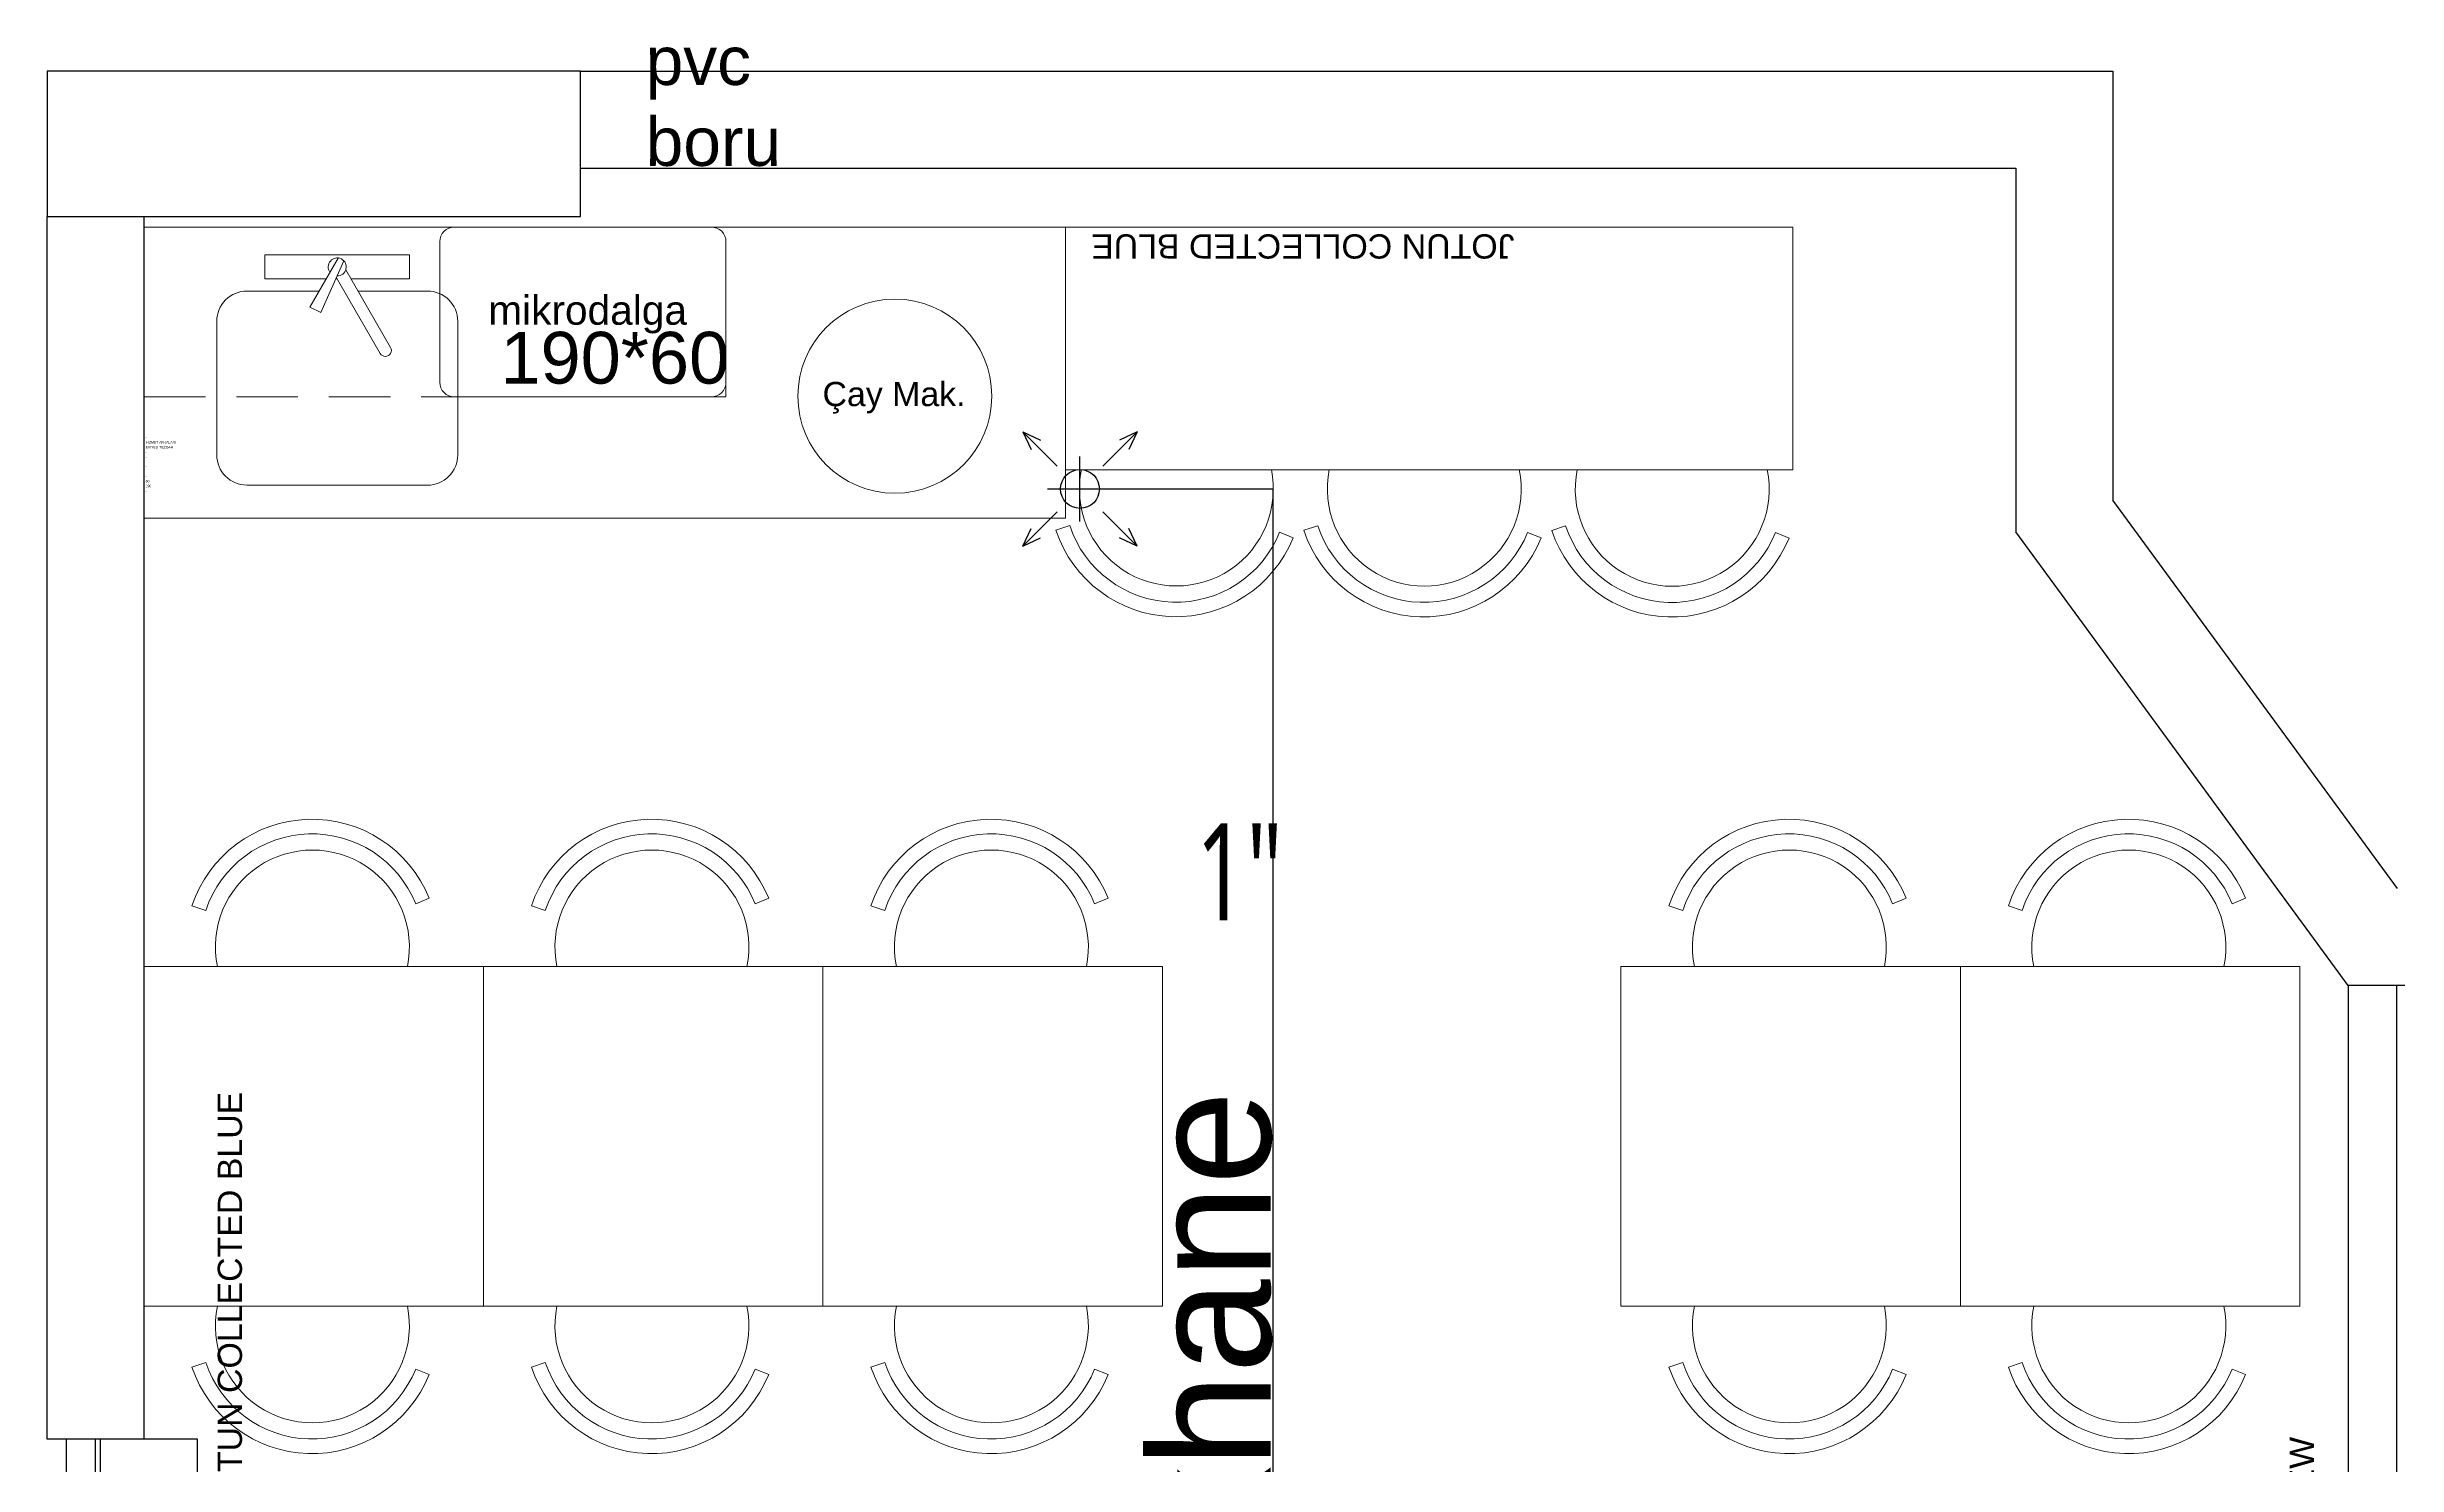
# Model space of a CAD drawing. Extents: x 2698 to 184165, y 3805 to 33846.
# Drawn here: x 161097.8 to 161582.4, y 30361.7 to 30654 of the extents above; entities that cross this region are included whole.
import ezdxf
from ezdxf.enums import TextEntityAlignment as Align
from ezdxf.lldxf.tags import DXFTag

# ---------------------------------------------------------------- set-up
doc = ezdxf.new("R2010")
doc.units = 0
doc.header["$LTSCALE"] = 2
doc.linetypes.add('HIDDEN', pattern=[9.525, 6.35, -3.175])
doc.layers.get('0').update_dxf_attribs({"color": 252, "linetype": 'CONTINUOUS'})
for name, color, linetype, lineweight in [('_Cizim', 252, 'CONTINUOUS', 18), ('_MCA-0-MIM', 252, 'CONTINUOUS', 18), ('text', 252, 'CONTINUOUS', 13)]:
    doc.layers.add(name, color=color, linetype=linetype, lineweight=lineweight)
for name, color, linetype in [('_MCA-Y-SPRINKLER HATTI', 20, 'SPRINKLER_HATTI'), ('_MCA-Y-SPRINKLER-PENDENT', 4, 'CONTINUOUS'), ('_MCA-Y-YAZI-ÇAP', 7, 'CONTINUOUS'), ('Alçıpan', 252, 'CONTINUOUS'), ('Dograma', 252, 'CONTINUOUS'), ('Duvar', 25, 'CONTINUOUS'), ('Kolon', 52, 'CONTINUOUS'), ('mekanyazı', 252, 'CONTINUOUS'), ('Planogram', 252, 'CONTINUOUS')]:
    doc.layers.add(name, color=color, linetype=linetype)
doc.styles.add('_MCA-CAP', font='segoeuil.ttf', dxfattribs={"width": 0.7})
doc.styles.add('_MCA-LT', font='txt.shx')
doc.styles.add('antet 2', font='arial.ttf')
doc.styles.get("Standard").update_dxf_attribs({"font": 'arial.ttf'})
doc.styles.add('Text Of Place', font='swissl.ttf', dxfattribs={"height": 50})
doc.styles.add('TÜRKER', font='arial.ttf', dxfattribs={"height": 60})
tags = doc.linetypes.add('SPRINKLER_HATTI', pattern='A,40,-4,["SPR",_MCA-LT,S=8,R=0,X=0,Y=-4],-25.5', length=69.5).pattern_tags.tags
tags[6] = DXFTag(74, 10)

# ---------------------------------------------------------------- blocks, each defined once
blk = doc.blocks.new('mikrodalga fırın')
blk.add_lwpolyline([(-3, 3), (-3, 32, -0.414214), (0, 35), (53, 35, -0.414214), (56, 32), (56, 3, -0.414214), (53, 0), (0, 0, -0.414214)], format="xyb", close=True)
at = {"style": 'TÜRKER'}
blk.add_text('mikrodalga', height=6, dxfattribs=at).set_placement((6.98, 14.87))
at = {"layer": 'Planogram'}
for tag, p, height in [('ALAN', (-1.78, 17.27), 0.5), ('ALT_TIP', (-1.78, 15.27), 0.5), ('KILITLI', (-1.78, 18.27), 0.1), ('TIP', (-1.78, 16.27), 0.5), ('TANIM', (-1.78, 14.27), 0.5), ('ALT_TANIM', (-1.78, 13.27), 0.5), ('YAPI', (-1.78, 11.27), 0.5), ('KAPAK', (-1.78, 12.27), 0.5), ('KULLANIM_SEKLI', (-1.78, 10.27), 0.5), ('KULLANIM', (-1.78, 9.27), 0.5), ('YUKSEKLIK', (-1.78, 6.27), 0.5), ('DERINLIK', (-1.78, 8.27), 0.5), ('UZUNLUK', (-1.78, 7.27), 0.5)]:
    blk.add_attdef(tag, p, '', height=height, dxfattribs=at)
blk = doc.blocks.new('Group-21')
for p, q in [((2, -6.5), (-56.2, -107.7)), ((-34, -119), (13.7, -12.5)), ((-1.5, -47.1), (88.6, -203.2)), ((110.1, -190.7), (17.8, -30.9)), ((-0.2, -49.7), (-2.9, -49.7)), ((-56.2, -107.7), (-34, -119))]:
    blk.add_line(p, q)
blk.add_lwpolyline([(-22.8, -49.7), (-149.1, -49.7), (-149.1, 0), (149.1, 0), (149.1, -49.7), (28.7, -49.7)])
for centre, radius, start, end in [((0, -24.8), 18.6, 269.2246, 216.2304), ((99.4, -197), 12.4, 210, 30)]:
    blk.add_arc(centre, radius, start, end)
blk = doc.blocks.new('Faucet - single handle top_Sc2')
at = {"color": 7}
blk.add_blockref('Group-21', (0, 0), dxfattribs=at)
blk = doc.blocks.new('G$CA1C5F3B9')
at = {"layer": '_Cizim'}
blk.add_lwpolyline([(0, 0), (60, 0), (60, 190), (0, 190)], close=True, dxfattribs=at)
at = {"layer": '_Cizim', "insert": (21.6, 73.48), "char_height": 10.657, "width": 329.4936, "attachment_point": 1, "rotation": 90}
blk.add_mtext('190*60', dxfattribs=at)
blk = doc.blocks.new('sol evye paslanmaz')
at = {"lineweight": 18}
blk.add_lwpolyline([(44.15, 46.81), (58.47, 46.81, -0.414214), (64.69, 40.6), (64.69, 13.02, -0.414214), (58.47, 6.81), (21.21, 6.81, -0.414214), (15, 13.02), (15, 40.6, -0.414214), (21.21, 46.81), (36.13, 46.81)], format="xyb", dxfattribs=at)
at = {"xscale": 0.1, "yscale": 0.1, "zscale": 0.1}
blk.add_blockref('Faucet - single handle top_Sc2', (39.84, 54.27), dxfattribs=at)
at = {"layer": '_Cizim', "rotation": 269.9999999999999}
blk.add_blockref('G$CA1C5F3B9', (0, 60), dxfattribs=at)
at = {"layer": 'Planogram'}
for tag, p, height in [('ALAN', (0.34, 16.39), 0.5), ('ALT_TIP', (0.34, 14.39), 0.5), ('KILITLI', (0.34, 17.39), 0.1), ('TIP', (0.34, 15.39), 0.5), ('ALT_TANIM', (0.34, 12.39), 0.5), ('TANIM', (0.34, 13.39), 0.5), ('YAPI', (0.34, 10.39), 0.5), ('KAPAK', (0.34, 11.39), 0.5), ('KULLANIM_SEKLI', (0.34, 9.39), 0.5), ('YUKSEKLIK', (0.34, 5.39), 0.5), ('KULLANIM', (0.34, 8.39), 0.5), ('DERINLIK', (0.34, 7.39), 0.5), ('UZUNLUK', (0.34, 6.39), 0.5)]:
    blk.add_attdef(tag, p, '', height=height, dxfattribs=at)
blk = doc.blocks.new('yemekhane çay mak.')
blk.add_circle((8827.36, 1507.37), 20)
at = {"style": 'TÜRKER'}
blk.add_text('Çay Mak.', height=5, rotation=270, dxfattribs=at).set_placement((8825.3, 1522.28))
at = {"layer": 'Planogram'}
for tag, p, height in [('YUKSEKLIK', (8808.62, 1508.41), 0.5), ('UZUNLUK', (8809.62, 1508.41), 0.5), ('DERINLIK', (8810.62, 1508.41), 0.5), ('KULLANIM', (8811.62, 1508.41), 0.5), ('KULLANIM_SEKLI', (8812.62, 1508.41), 0.5), ('YAPI', (8813.62, 1508.41), 0.5), ('KAPAK', (8814.62, 1508.41), 0.5), ('ALT_TANIM', (8815.62, 1508.41), 0.5), ('TANIM', (8816.62, 1508.41), 0.5), ('ALT_TIP', (8817.62, 1508.41), 0.5), ('TIP', (8818.62, 1508.41), 0.5), ('ALAN', (8819.62, 1508.41), 0.5), ('KILITLI', (8820.62, 1508.41), 0.1)]:
    blk.add_attdef(tag, p, '', height=height, rotation=270, dxfattribs=at)
blk = doc.blocks.new('yemekhane desk')
for points in [[(8249.58, 2143.46), (8252.36, 2142.33, -0.697294), (8295.64, 2140.96), (8298.49, 2141.9, 0.697294)], [(8300.7, 2143.42), (8303.48, 2142.3, -0.697294), (8346.77, 2140.92), (8349.62, 2141.87, 0.697294)], [(8351.83, 2143.39), (8354.61, 2142.27, -0.697294), (8397.9, 2140.89), (8400.74, 2141.84, 0.697294)]]:
    blk.add_lwpolyline(points, format="xyb", close=True)
blk.add_lwpolyline([(8398.78, 2079.38), (8248.78, 2079.38), (8248.78, 2129.38), (8398.78, 2129.38), (8398.78, 2079.38)])
for centre in [(8273.66, 2133.4), (8324.78, 2133.37), (8375.91, 2133.34)]:
    blk.add_arc(centre, 20, 348.3806, 191.6194)
at = {"layer": 'Planogram'}
for tag, p, height in [('ALAN', (8249.75, 2092.04), 0.5), ('ALT_TIP', (8249.75, 2090.04), 0.5), ('ALT_TANIM', (8249.75, 2088.04), 0.5), ('KILITLI', (8249.75, 2093.04), 0.1), ('TIP', (8249.75, 2091.04), 0.5), ('TANIM', (8249.75, 2089.04), 0.5), ('YAPI', (8249.75, 2086.04), 0.5), ('KAPAK', (8249.75, 2087.04), 0.5), ('KULLANIM_SEKLI', (8249.75, 2085.04), 0.5), ('KULLANIM', (8249.75, 2084.04), 0.5), ('YUKSEKLIK', (8249.75, 2081.04), 0.5), ('DERINLIK', (8249.75, 2083.04), 0.5), ('UZUNLUK', (8249.75, 2082.04), 0.5)]:
    blk.add_attdef(tag, p, '', height=height, dxfattribs=at)
blk = doc.blocks.new('yemekhane masa 70x70')
blk.add_lwpolyline([(70, 70), (70, 0), (0, 0), (0, 70), (70, 70)])
for points in [[(-14.08, 58.81), (-12.95, 56.02, 0.697294), (-11.58, 12.74), (-12.53, 9.89, -0.697294)], [(84.08, 58.81), (82.95, 56.02, -0.697294), (81.58, 12.74), (82.53, 9.89, 0.697294)]]:
    blk.add_lwpolyline(points, format="xyb", close=True)
for centre, start, end in [((-4.03, 34.73), 78.3806, 281.6194), ((74.03, 34.73), 258.3806, 101.6194)]:
    blk.add_arc(centre, 20, start, end)
at = {"layer": 'Planogram'}
for tag, p, height in [('ALAN', (1.02, 12.6), 0.5), ('ALT_TIP', (1.02, 10.6), 0.5), ('KILITLI', (1.02, 13.6), 0.1), ('TIP', (1.02, 11.6), 0.5), ('TANIM', (1.02, 9.6), 0.5), ('ALT_TANIM', (1.02, 8.6), 0.5), ('YAPI', (1.02, 6.6), 0.5), ('KAPAK', (1.02, 7.6), 0.5), ('KULLANIM_SEKLI', (1.02, 5.6), 0.5), ('KULLANIM', (1.02, 4.6), 0.5), ('YUKSEKLIK', (1.02, 1.6), 0.5), ('UZUNLUK', (1.02, 2.6), 0.5), ('DERINLIK', (1.02, 3.6), 0.5)]:
    blk.add_attdef(tag, p, '', height=height, dxfattribs=at)
blk = doc.blocks.new('yemekhane')
at = {"layer": 'Planogram'}
for tag, p, height in [('ALAN', (13.9, 10.74), 0.5), ('KILITLI', (13.9, 11.74), 0.1), ('TIP', (13.9, 9.74), 0.5), ('ALT_TIP', (13.9, 8.74), 0.5), ('ALT_TANIM', (13.9, 6.74), 0.5), ('TANIM', (13.9, 7.74), 0.5), ('YAPI', (13.9, 4.74), 0.5), ('KAPAK', (13.9, 5.74), 0.5), ('YUKSEKLIK', (13.9, -0.26), 0.5), ('KULLANIM_SEKLI', (13.9, 3.74), 0.5), ('KULLANIM', (13.9, 2.74), 0.5), ('DERINLIK', (13.9, 1.74), 0.5), ('UZUNLUK', (13.9, 0.74), 0.5)]:
    blk.add_attdef(tag, p, '', height=height, dxfattribs=at)
at = {"layer": 'text', "transparency": 33554687, "style": 'Text Of Place'}
blk.add_text('yemekhane', height=25, dxfattribs=at).set_placement((86.71, 0), align=Align.CENTER)
blk = doc.blocks.new('ZEMİN KAT')
at = {"linetype": 'HIDDEN'}
blk.add_lwpolyline([(168544.38, 30616.87), (168544.38, 30581.87), (168664.38, 30581.87), (168664.38, 30616.87), (168544.38, 30616.87)], dxfattribs=at)
at = {"layer": 'Alçıpan'}
blk.add_lwpolyline([(168998.88, 30460.53), (168998.88, 30185.53), (169008.88, 30185.53), (169008.88, 30460.53), (168998.88, 30460.53)], dxfattribs=at)
at = {"layer": 'Dograma'}
for p, q in [((168528.38, 30066.03), (168528.38, 30367.03)), ((168534.38, 30066.03), (168534.38, 30367.03))]:
    blk.add_line(p, q, dxfattribs=at)
at = {"layer": 'Duvar'}
for p, q in [((168634.38, 30649.03), (168950.38, 30649.03)), ((168950.38, 30649.03), (168950.38, 30560.57)), ((168634.38, 30629.03), (168930.38, 30629.03)), ((168930.38, 30629.03), (168930.38, 30554.03)), ((168524.38, 30367.03), (168524.38, 30619.03)), ((168544.38, 30367.03), (168544.38, 30619.03)), ((169009.02, 30480.53), (168950.38, 30560.57)), ((168998.88, 30460.53), (168930.38, 30554.03)), ((169242.38, 30460.53), (168998.88, 30460.53)), ((168555.38, 30367.03), (168524.38, 30367.03)), ((168535.38, 30066.03), (168535.38, 30367.03)), ((168555.38, 30066.03), (168555.38, 30367.03))]:
    blk.add_line(p, q, dxfattribs=at)
at = {"layer": 'Kolon'}
blk.add_lwpolyline([(168524.38, 30619.03), (168634.38, 30619.03), (168634.38, 30649.03), (168524.38, 30649.03)], close=True, dxfattribs=at)
blk.add_blockref('sol evye paslanmaz', (168544.38, 30556.87)).add_auto_attribs({'ALAN': '-', 'KILITLI': 'H', 'YUKSEKLIK': '-', 'UZUNLUK': '190', 'DERINLIK': '60', 'KULLANIM': '-', 'KULLANIM_SEKLI': '-', 'YAPI': '-', 'KAPAK': '-', 'ALT_TANIM': '-', 'TANIM': '-', 'ALT_TIP': 'EVIYELI TEZGAH', 'TIP': 'HIZMET ARKALARI'})
blk.add_blockref('mikrodalga fırın', (168608.38, 30581.87))
for name, p, rotation in [('yemekhane desk', (177133.16, 32696.24), 180), ('yemekhane çay mak.', (170206.57, 21754.66), 89.99999999999999), ('yemekhane masa 70x70', (168544.38, 30464.45), 270), ('yemekhane masa 70x70', (168614.38, 30464.45), 270), ('yemekhane masa 70x70', (168684.38, 30464.45), 270), ('yemekhane masa 70x70', (168848.92, 30464.45), 270), ('yemekhane masa 70x70', (168918.92, 30464.45), 270)]:
    blk.add_blockref(name, p, dxfattribs=dict(rotation=rotation))
at = {"rotation": 90}
blk.add_blockref('yemekhane', (168776.68, 30261.89), dxfattribs=at).add_auto_attribs({'ALAN': '-', 'KILITLI': 'H', 'YUKSEKLIK': '-', 'UZUNLUK': '-', 'DERINLIK': '-', 'KULLANIM': 'YEMEKHANE', 'KULLANIM_SEKLI': '-', 'YAPI': '-', 'KAPAK': '-', 'ALT_TANIM': '-', 'TANIM': '-', 'ALT_TIP': 'ODA', 'TIP': 'DEPO ALANI'})
at = {"insert": (168647.81, 30656.15), "char_height": 10, "attachment_point": 1, "style": 'antet 2'}
blk.add_mtext_dynamic_manual_height_columns('pvc\\Pboru', width=72.9606, gutter_width=75, heights=[0], dxfattribs=at)
for tag, p in [('PLN_ID', (172923.07, 31560.21)), ('FORMAT', (174194.75, 31176.9)), ('UNITE_SAYISI', (174194.95, 31176.65)), ('PLANOGRAM_ADI', (174195.28, 31176.24)), ('GRUP', (174195.11, 31176.44)), ('PLN_ID', (173932.96, 31088.8)), ('FORMAT', (173764.03, 30846.27)), ('UNITE_SAYISI', (173764.22, 30846.03)), ('GRUP', (173764.39, 30845.81)), ('PLANOGRAM_ADI', (173764.55, 30845.61)), ('PLN_ID', (173765.43, 30824.23)), ('PLN_ID', (173999.9, 30002.66)), ('FORMAT', (170580.58, 29917.48)), ('UNITE_SAYISI', (170580.78, 29917.24)), ('GRUP', (170580.94, 29917.03)), ('PLANOGRAM_ADI', (170581.11, 29916.83)), ('PLN_ID', (170581.99, 29895.45)), ('FORMAT', (169488.77, 29510.59)), ('UNITE_SAYISI', (169488.97, 29510.35)), ('GRUP', (169489.13, 29510.13)), ('PLANOGRAM_ADI', (169489.3, 29509.94)), ('PLN_ID', (169490.17, 29488.55)), ('FORMAT', (173143.41, 29324.4)), ('UNITE_SAYISI', (173143.61, 29324.16)), ('GRUP', (173143.77, 29323.95)), ('PLANOGRAM_ADI', (173143.94, 29323.75)), ('PLN_ID', (173144.81, 29302.36))]:
    blk.add_attdef(tag, p, '', height=0.162, rotation=35.4182)
at = {"color": 252}
for tag, p in [('FORMAT', (173517.63, 30361.88)), ('UNITE_SAYISI', (173517.82, 30361.64)), ('GRUP', (173517.99, 30361.43)), ('PLANOGRAM_ADI', (173518.15, 30361.23)), ('PLN_ID', (173519.03, 30339.85)), ('FORMAT', (174014.71, 29571.22)), ('UNITE_SAYISI', (174014.9, 29570.97)), ('GRUP', (174015.07, 29570.76)), ('PLANOGRAM_ADI', (174015.23, 29570.56)), ('PLN_ID', (174016.11, 29549.18))]:
    blk.add_attdef(tag, p, '', height=0.162, rotation=35.4182, dxfattribs=at)
at = {"layer": 'mekanyazı', "char_height": 5, "width": 218.2405, "attachment_point": 1, "style": 'TÜRKER'}
for s, insert, rotation in [('{\\fArial|b0|i0|c162|p34;JOTUN COLLECTED BLUE}', (168826.99, 30610.38), 180), ('{\\fArial|b0|i0|c162|p34;JOTUN COLLECTED BLUE}', (168559.58, 30351.35), 90), ('{\\fArial|b0|i0|c162|p34;JOTUN CASHEW}', (168986.83, 30311.66), 90)]:
    blk.add_mtext(s, dxfattribs=dict(at, insert=insert, rotation=rotation))
at = {"layer": 'Planogram'}
for tag, p, height, rotation in [('YUKSEKLIK', (172905.05, 31699.57), 0.5, 180), ('KULLANIM', (172905.05, 31696.57), 0.5, 180), ('UZUNLUK', (172905.05, 31698.57), 0.5, 180), ('DERINLIK', (172905.05, 31697.57), 0.5, 180), ('YUKSEKLIK', (173410.05, 31699.57), 0.5, 180), ('KULLANIM', (173410.05, 31696.57), 0.5, 180), ('UZUNLUK', (173410.05, 31698.57), 0.5, 180), ('DERINLIK', (173410.05, 31697.57), 0.5, 180), ('KULLANIM_SEKLI', (172905.05, 31695.57), 0.5, 180), ('ALT_TANIM', (172905.05, 31692.57), 0.5, 180), ('KAPAK', (172905.05, 31693.57), 0.5, 180), ('TANIM', (172905.05, 31691.57), 0.5, 180), ('YAPI', (172905.05, 31694.57), 0.5, 180), ('KULLANIM_SEKLI', (173410.05, 31695.57), 0.5, 180), ('ALT_TANIM', (173410.05, 31692.57), 0.5, 180), ('KAPAK', (173410.05, 31693.57), 0.5, 180), ('TANIM', (173410.05, 31691.57), 0.5, 180), ('YAPI', (173410.05, 31694.57), 0.5, 180), ('ALT_TIP', (172905.05, 31690.57), 0.5, 180), ('ALAN', (172905.05, 31688.57), 0.5, 180), ('TIP', (172905.05, 31689.57), 0.5, 180), ('KILITLI', (172905.05, 31687.57), 0.1, 180), ('ALT_TIP', (173410.05, 31690.57), 0.5, 180), ('ALAN', (173410.05, 31688.57), 0.5, 180), ('TIP', (173410.05, 31689.57), 0.5, 180), ('KILITLI', (173410.05, 31687.57), 0.1, 180), ('YUKSEKLIK', (173413.39, 31616), 0.5, 270), ('UZUNLUK', (173414.39, 31616), 0.5, 270), ('DERINLIK', (173415.39, 31616), 0.5, 270), ('KULLANIM', (173416.39, 31616), 0.5, 270), ('KULLANIM_SEKLI', (173417.39, 31616), 0.5, 270), ('YAPI', (173418.39, 31616), 0.5, 270), ('KAPAK', (173419.39, 31616), 0.5, 270), ('ALT_TANIM', (173420.39, 31616), 0.5, 270), ('TANIM', (173421.39, 31616), 0.5, 270), ('ALT_TIP', (173422.39, 31616), 0.5, 270), ('TIP', (173423.39, 31616), 0.5, 270), ('ALAN', (173424.39, 31616), 0.5, 270), ('KILITLI', (173425.39, 31616), 0.1, 270), ('YUKSEKLIK', (173511.98, 31599.42), 0.5, 180), ('YUKSEKLIK', (174141.98, 31599.42), 0.5, 180), ('KULLANIM_SEKLI', (173511.98, 31595.42), 0.5, 180), ('KULLANIM', (173511.98, 31596.42), 0.5, 180), ('UZUNLUK', (173511.98, 31598.42), 0.5, 180), ('DERINLIK', (173511.98, 31597.42), 0.5, 180), ('YAPI', (173511.98, 31594.42), 0.5, 180), ('KULLANIM_SEKLI', (174141.98, 31595.42), 0.5, 180), ('KULLANIM', (174141.98, 31596.42), 0.5, 180), ('UZUNLUK', (174141.98, 31598.42), 0.5, 180), ('DERINLIK', (174141.98, 31597.42), 0.5, 180), ('YAPI', (174141.98, 31594.42), 0.5, 180), ('ALT_TANIM', (173511.98, 31592.42), 0.5, 180), ('ALT_TIP', (173511.98, 31590.42), 0.5, 180), ('KAPAK', (173511.98, 31593.42), 0.5, 180), ('TANIM', (173511.98, 31591.42), 0.5, 180), ('TIP', (173511.98, 31589.42), 0.5, 180), ('ALT_TANIM', (174141.98, 31592.42), 0.5, 180), ('ALT_TIP', (174141.98, 31590.42), 0.5, 180), ('KAPAK', (174141.98, 31593.42), 0.5, 180), ('TANIM', (174141.98, 31591.42), 0.5, 180), ('TIP', (174141.98, 31589.42), 0.5, 180), ('ALAN', (173511.98, 31588.42), 0.5, 180), ('KILITLI', (173511.98, 31587.42), 0.1, 180), ('ALAN', (174141.98, 31588.42), 0.5, 180), ('KILITLI', (174141.98, 31587.42), 0.1, 180), ('YUKSEKLIK', (173413.39, 31517), 0.5, 270), ('UZUNLUK', (173414.39, 31517), 0.5, 270), ('DERINLIK', (173415.39, 31517), 0.5, 270), ('KULLANIM', (173416.39, 31517), 0.5, 270), ('KULLANIM_SEKLI', (173417.39, 31517), 0.5, 270), ('YAPI', (173418.39, 31517), 0.5, 270), ('KAPAK', (173419.39, 31517), 0.5, 270), ('ALT_TANIM', (173420.39, 31517), 0.5, 270), ('TANIM', (173421.39, 31517), 0.5, 270), ('ALT_TIP', (173422.39, 31517), 0.5, 270), ('TIP', (173423.39, 31517), 0.5, 270), ('ALAN', (173424.39, 31517), 0.5, 270), ('KILITLI', (173425.39, 31517), 0.1, 270), ('YUKSEKLIK', (174167.32, 31514.11), 0.5, 270), ('UZUNLUK', (174168.32, 31514.11), 0.5, 270), ('DERINLIK', (174169.32, 31514.11), 0.5, 270), ('KULLANIM', (174170.32, 31514.11), 0.5, 270), ('KULLANIM_SEKLI', (174171.32, 31514.11), 0.5, 270), ('YAPI', (174172.32, 31514.11), 0.5, 270), ('KAPAK', (174173.32, 31514.11), 0.5, 270), ('ALT_TANIM', (174174.32, 31514.11), 0.5, 270), ('TANIM', (174175.32, 31514.11), 0.5, 270), ('ALT_TIP', (174176.32, 31514.11), 0.5, 270), ('TIP', (174177.32, 31514.11), 0.5, 270), ('ALAN', (174178.32, 31514.11), 0.5, 270), ('KILITLI', (174179.32, 31514.11), 0.1, 270), ('KULLANIM_SEKLI', (174251.9, 31259.11), 0.5, 90), ('ALAN', (174244.9, 31259.11), 0.5, 90), ('TIP', (174245.9, 31259.11), 0.5, 90), ('ALT_TIP', (174246.9, 31259.11), 0.5, 90), ('TANIM', (174247.9, 31259.11), 0.5, 90), ('ALT_TANIM', (174248.9, 31259.11), 0.5, 90), ('KAPAK', (174249.9, 31259.11), 0.5, 90), ('YAPI', (174250.9, 31259.11), 0.5, 90), ('KULLANIM', (174252.9, 31259.11), 0.5, 90), ('DERINLIK', (174253.9, 31259.11), 0.5, 90), ('UZUNLUK', (174254.9, 31259.11), 0.5, 90), ('YUKSEKLIK', (174255.9, 31259.11), 0.5, 90), ('KILITLI', (174243.9, 31259.11), 0.1, 90), ('KULLANIM_SEKLI', (173992.31, 30934.24), 0.5, 90), ('ALAN', (173985.31, 30934.24), 0.5, 90), ('TIP', (173986.31, 30934.24), 0.5, 90), ('ALT_TIP', (173987.31, 30934.24), 0.5, 90), ('TANIM', (173988.31, 30934.24), 0.5, 90), ('ALT_TANIM', (173989.31, 30934.24), 0.5, 90), ('KAPAK', (173990.31, 30934.24), 0.5, 90), ('YAPI', (173991.31, 30934.24), 0.5, 90), ('KULLANIM', (173993.31, 30934.24), 0.5, 90), ('DERINLIK', (173994.31, 30934.24), 0.5, 90), ('UZUNLUK', (173995.31, 30934.24), 0.5, 90), ('YUKSEKLIK', (173996.31, 30934.24), 0.5, 90), ('YUKSEKLIK', (173907.74, 30934.24), 0.5, 270), ('UZUNLUK', (173908.74, 30934.24), 0.5, 270), ('DERINLIK', (173909.74, 30934.24), 0.5, 270), ('KULLANIM', (173910.74, 30934.24), 0.5, 270), ('KULLANIM_SEKLI', (173911.74, 30934.24), 0.5, 270), ('YAPI', (173912.74, 30934.24), 0.5, 270), ('KAPAK', (173913.74, 30934.24), 0.5, 270), ('ALT_TANIM', (173914.74, 30934.24), 0.5, 270), ('TANIM', (173915.74, 30934.24), 0.5, 270), ('ALT_TIP', (173916.74, 30934.24), 0.5, 270), ('TIP', (173917.74, 30934.24), 0.5, 270), ('ALAN', (173918.74, 30934.24), 0.5, 270), ('KILITLI', (173919.74, 30934.24), 0.1, 270), ('KILITLI', (173984.31, 30934.24), 0.1, 90), ('YUKSEKLIK', (169421.81, 30001.88), 0.5, 270), ('UZUNLUK', (169422.81, 30001.88), 0.5, 270), ('DERINLIK', (169423.81, 30001.88), 0.5, 270), ('KULLANIM', (169424.81, 30001.88), 0.5, 270), ('KULLANIM_SEKLI', (169425.81, 30001.88), 0.5, 270), ('YAPI', (169426.81, 30001.88), 0.5, 270), ('KAPAK', (169427.81, 30001.88), 0.5, 270), ('ALT_TANIM', (169428.81, 30001.88), 0.5, 270), ('TANIM', (169429.81, 30001.88), 0.5, 270), ('ALT_TIP', (169430.81, 30001.88), 0.5, 270), ('TIP', (169431.81, 30001.88), 0.5, 270), ('ALAN', (169432.81, 30001.88), 0.5, 270), ('KILITLI', (169433.81, 30001.88), 0.1, 270), ('YUKSEKLIK', (169420.38, 29996.88), 0.5, 270), ('UZUNLUK', (169421.38, 29996.88), 0.5, 270), ('DERINLIK', (169422.38, 29996.88), 0.5, 270), ('KULLANIM', (169423.38, 29996.88), 0.5, 270), ('KULLANIM_SEKLI', (169424.38, 29996.88), 0.5, 270), ('YAPI', (169425.38, 29996.88), 0.5, 270), ('KAPAK', (169426.38, 29996.88), 0.5, 270), ('ALT_TANIM', (169427.38, 29996.88), 0.5, 270), ('TANIM', (169428.38, 29996.88), 0.5, 270), ('ALT_TIP', (169429.38, 29996.88), 0.5, 270), ('TIP', (169430.38, 29996.88), 0.5, 270), ('ALAN', (169431.38, 29996.88), 0.5, 270), ('KILITLI', (169432.38, 29996.88), 0.1, 270), ('YUKSEKLIK', (169420.38, 29746.88), 0.5, 270), ('UZUNLUK', (169421.38, 29746.88), 0.5, 270), ('DERINLIK', (169422.38, 29746.88), 0.5, 270), ('KULLANIM', (169423.38, 29746.88), 0.5, 270), ('KULLANIM_SEKLI', (169424.38, 29746.88), 0.5, 270), ('YAPI', (169425.38, 29746.88), 0.5, 270), ('KAPAK', (169426.38, 29746.88), 0.5, 270), ('ALT_TANIM', (169427.38, 29746.88), 0.5, 270), ('TANIM', (169428.38, 29746.88), 0.5, 270), ('ALT_TIP', (169429.38, 29746.88), 0.5, 270), ('TIP', (169430.38, 29746.88), 0.5, 270), ('ALAN', (169431.38, 29746.88), 0.5, 270), ('KILITLI', (169432.38, 29746.88), 0.1, 270), ('YUKSEKLIK', (169421.81, 29496.88), 0.5, 270), ('UZUNLUK', (169422.81, 29496.88), 0.5, 270), ('DERINLIK', (169423.81, 29496.88), 0.5, 270), ('KULLANIM', (169424.81, 29496.88), 0.5, 270), ('KULLANIM_SEKLI', (169425.81, 29496.88), 0.5, 270), ('YAPI', (169426.81, 29496.88), 0.5, 270), ('KAPAK', (169427.81, 29496.88), 0.5, 270), ('ALT_TANIM', (169428.81, 29496.88), 0.5, 270), ('TANIM', (169429.81, 29496.88), 0.5, 270), ('ALT_TIP', (169430.81, 29496.88), 0.5, 270), ('TIP', (169431.81, 29496.88), 0.5, 270), ('ALAN', (169432.81, 29496.88), 0.5, 270), ('KILITLI', (169433.81, 29496.88), 0.1, 270)]:
    blk.add_attdef(tag, p, '', height=height, rotation=rotation, dxfattribs=at)
for tag, p, height in [('ALAN', (173761.98, 31526.63), 0.5), ('KILITLI', (173761.98, 31527.63), 0.1), ('ALAN', (173511.98, 31521.85), 0.5), ('KILITLI', (173511.98, 31522.85), 0.1), ('TIP', (173511.98, 31520.85), 0.5), ('ALT_TIP', (173761.98, 31524.63), 0.5), ('ALT_TANIM', (173761.98, 31522.63), 0.5), ('TIP', (173761.98, 31525.63), 0.5), ('TANIM', (173761.98, 31523.63), 0.5), ('KAPAK', (173761.98, 31521.63), 0.5), ('ALT_TIP', (173511.98, 31519.85), 0.5), ('ALT_TANIM', (173511.98, 31517.85), 0.5), ('TANIM', (173511.98, 31518.85), 0.5), ('KAPAK', (173511.98, 31516.85), 0.5), ('YAPI', (173761.98, 31520.63), 0.5), ('UZUNLUK', (173761.98, 31516.63), 0.5), ('KULLANIM_SEKLI', (173761.98, 31519.63), 0.5), ('KULLANIM', (173761.98, 31518.63), 0.5), ('DERINLIK', (173761.98, 31517.63), 0.5), ('YAPI', (173511.98, 31515.85), 0.5), ('UZUNLUK', (173511.98, 31511.85), 0.5), ('KULLANIM_SEKLI', (173511.98, 31514.85), 0.5), ('KULLANIM', (173511.98, 31513.85), 0.5), ('DERINLIK', (173511.98, 31512.85), 0.5), ('YUKSEKLIK', (173761.98, 31515.63), 0.5), ('YUKSEKLIK', (173511.98, 31510.85), 0.5), ('ALAN', (173279.27, 29266.91), 0.5), ('ALT_TIP', (173279.27, 29264.91), 0.5), ('ALT_TANIM', (173279.27, 29262.91), 0.5), ('KILITLI', (173279.27, 29267.91), 0.1), ('TIP', (173279.27, 29265.91), 0.5), ('TANIM', (173279.27, 29263.91), 0.5), ('YAPI', (173279.27, 29260.91), 0.5), ('KAPAK', (173279.27, 29261.91), 0.5), ('KULLANIM_SEKLI', (173279.27, 29259.91), 0.5), ('KULLANIM', (173279.27, 29258.91), 0.5), ('DERINLIK', (173279.27, 29257.91), 0.5), ('YUKSEKLIK', (173279.27, 29255.91), 0.5), ('UZUNLUK', (173279.27, 29256.91), 0.5)]:
    blk.add_attdef(tag, p, '', height=height, dxfattribs=at)
at = {"layer": 'Planogram', "color": 252}
for tag, p, height in [('KILITLI', (173023.25, 31230.96), 0.1), ('KILITLI', (173383.38, 31230.96), 0.1), ('ALAN', (173023.25, 31229.96), 0.5), ('ALT_TIP', (173023.25, 31227.96), 0.5), ('ALT_TANIM', (173023.25, 31225.96), 0.5), ('TIP', (173023.25, 31228.96), 0.5), ('TANIM', (173023.25, 31226.96), 0.5), ('ALAN', (173383.38, 31229.96), 0.5), ('ALT_TIP', (173383.38, 31227.96), 0.5), ('ALT_TANIM', (173383.38, 31225.96), 0.5), ('TIP', (173383.38, 31228.96), 0.5), ('TANIM', (173383.38, 31226.96), 0.5), ('YAPI', (173023.25, 31223.96), 0.5), ('KAPAK', (173023.25, 31224.96), 0.5), ('KULLANIM_SEKLI', (173023.25, 31222.96), 0.5), ('KULLANIM', (173023.25, 31221.96), 0.5), ('DERINLIK', (173023.25, 31220.96), 0.5), ('YAPI', (173383.38, 31223.96), 0.5), ('KAPAK', (173383.38, 31224.96), 0.5), ('KULLANIM_SEKLI', (173383.38, 31222.96), 0.5), ('KULLANIM', (173383.38, 31221.96), 0.5), ('DERINLIK', (173383.38, 31220.96), 0.5), ('YUKSEKLIK', (173023.25, 31218.96), 0.5), ('UZUNLUK', (173023.25, 31219.96), 0.5), ('YUKSEKLIK', (173383.38, 31218.96), 0.5), ('UZUNLUK', (173383.38, 31219.96), 0.5), ('ALAN', (173023.25, 30403.96), 0.5), ('ALT_TIP', (173023.25, 30401.96), 0.5), ('KILITLI', (173023.25, 30404.96), 0.1), ('TIP', (173023.25, 30402.96), 0.5), ('ALT_TANIM', (173023.25, 30399.96), 0.5), ('TANIM', (173023.25, 30400.96), 0.5), ('YAPI', (173023.25, 30397.96), 0.5), ('KAPAK', (173023.25, 30398.96), 0.5), ('KULLANIM_SEKLI', (173023.25, 30396.96), 0.5), ('YUKSEKLIK', (173023.25, 30392.96), 0.5), ('KULLANIM', (173023.25, 30395.96), 0.5), ('DERINLIK', (173023.25, 30394.96), 0.5), ('UZUNLUK', (173023.25, 30393.96), 0.5), ('ALAN', (173385.25, 30353.96), 0.5), ('KILITLI', (173385.25, 30354.96), 0.1), ('ALT_TIP', (173385.25, 30351.96), 0.5), ('ALT_TANIM', (173385.25, 30349.96), 0.5), ('TIP', (173385.25, 30352.96), 0.5), ('TANIM', (173385.25, 30350.96), 0.5), ('KAPAK', (173385.25, 30348.96), 0.5), ('YAPI', (173385.25, 30347.96), 0.5), ('KULLANIM_SEKLI', (173385.25, 30346.96), 0.5), ('KULLANIM', (173385.25, 30345.96), 0.5), ('DERINLIK', (173385.25, 30344.96), 0.5), ('UZUNLUK', (173385.25, 30343.96), 0.5), ('YUKSEKLIK', (173385.25, 30342.96), 0.5)]:
    blk.add_attdef(tag, p, '', height=height, dxfattribs=at)
for tag, p, height, rotation in [('YUKSEKLIK', (173386.68, 31217.53), 0.5, 270), ('UZUNLUK', (173387.68, 31217.53), 0.5, 270), ('DERINLIK', (173388.68, 31217.53), 0.5, 270), ('KULLANIM', (173389.68, 31217.53), 0.5, 270), ('KULLANIM_SEKLI', (173390.68, 31217.53), 0.5, 270), ('YAPI', (173391.68, 31217.53), 0.5, 270), ('KAPAK', (173392.68, 31217.53), 0.5, 270), ('ALT_TANIM', (173393.68, 31217.53), 0.5, 270), ('TANIM', (173394.68, 31217.53), 0.5, 270), ('ALT_TIP', (173395.68, 31217.53), 0.5, 270), ('TIP', (173396.68, 31217.53), 0.5, 270), ('ALAN', (173397.68, 31217.53), 0.5, 270), ('KILITLI', (173398.68, 31217.53), 0.1, 270), ('KULLANIM_SEKLI', (173103.83, 31032.53), 0.5, 90), ('KULLANIM_SEKLI', (173202.83, 31032.53), 0.5, 90), ('KILITLI', (173095.83, 31032.53), 0.1, 90), ('ALAN', (173096.83, 31032.53), 0.5, 90), ('TIP', (173097.83, 31032.53), 0.5, 90), ('ALT_TIP', (173098.83, 31032.53), 0.5, 90), ('TANIM', (173099.83, 31032.53), 0.5, 90), ('ALT_TANIM', (173100.83, 31032.53), 0.5, 90), ('KAPAK', (173101.83, 31032.53), 0.5, 90), ('YAPI', (173102.83, 31032.53), 0.5, 90), ('KULLANIM', (173104.83, 31032.53), 0.5, 90), ('DERINLIK', (173105.83, 31032.53), 0.5, 90), ('UZUNLUK', (173106.83, 31032.53), 0.5, 90), ('YUKSEKLIK', (173107.83, 31032.53), 0.5, 90), ('KILITLI', (173194.83, 31032.53), 0.1, 90), ('ALAN', (173195.83, 31032.53), 0.5, 90), ('TIP', (173196.83, 31032.53), 0.5, 90), ('ALT_TIP', (173197.83, 31032.53), 0.5, 90), ('TANIM', (173198.83, 31032.53), 0.5, 90), ('ALT_TANIM', (173199.83, 31032.53), 0.5, 90), ('KAPAK', (173200.83, 31032.53), 0.5, 90), ('YAPI', (173201.83, 31032.53), 0.5, 90), ('KULLANIM', (173203.83, 31032.53), 0.5, 90), ('DERINLIK', (173204.83, 31032.53), 0.5, 90), ('UZUNLUK', (173205.83, 31032.53), 0.5, 90), ('YUKSEKLIK', (173206.83, 31032.53), 0.5, 90), ('YUKSEKLIK', (173386.68, 31007.53), 0.5, 270), ('UZUNLUK', (173387.68, 31007.53), 0.5, 270), ('DERINLIK', (173388.68, 31007.53), 0.5, 270), ('KULLANIM', (173389.68, 31007.53), 0.5, 270), ('KULLANIM_SEKLI', (173390.68, 31007.53), 0.5, 270), ('YAPI', (173391.68, 31007.53), 0.5, 270), ('KAPAK', (173392.68, 31007.53), 0.5, 270), ('ALT_TANIM', (173393.68, 31007.53), 0.5, 270), ('TANIM', (173394.68, 31007.53), 0.5, 270), ('ALT_TIP', (173395.68, 31007.53), 0.5, 270), ('TIP', (173396.68, 31007.53), 0.5, 270), ('ALAN', (173397.68, 31007.53), 0.5, 270), ('KILITLI', (173398.68, 31007.53), 0.1, 270), ('ALT_TANIM', (173561.83, 30868.53), 0.5, 90), ('KULLANIM_SEKLI', (173564.83, 30868.53), 0.5, 90), ('YUKSEKLIK', (173568.83, 30868.53), 0.5, 90), ('YUKSEKLIK', (173485.68, 30868.53), 0.5, 270), ('UZUNLUK', (173486.68, 30868.53), 0.5, 270), ('DERINLIK', (173487.68, 30868.53), 0.5, 270), ('KULLANIM', (173488.68, 30868.53), 0.5, 270), ('KULLANIM_SEKLI', (173489.68, 30868.53), 0.5, 270), ('YAPI', (173490.68, 30868.53), 0.5, 270), ('KAPAK', (173491.68, 30868.53), 0.5, 270), ('ALT_TANIM', (173492.68, 30868.53), 0.5, 270), ('TANIM', (173493.68, 30868.53), 0.5, 270), ('ALT_TIP', (173494.68, 30868.53), 0.5, 270), ('TIP', (173495.68, 30868.53), 0.5, 270), ('ALAN', (173496.68, 30868.53), 0.5, 270), ('KILITLI', (173497.68, 30868.53), 0.1, 270), ('KILITLI', (173556.83, 30868.53), 0.1, 90), ('ALAN', (173557.83, 30868.53), 0.5, 90), ('TIP', (173558.83, 30868.53), 0.5, 90), ('ALT_TIP', (173559.83, 30868.53), 0.5, 90), ('TANIM', (173560.83, 30868.53), 0.5, 90), ('KAPAK', (173562.83, 30868.53), 0.5, 90), ('YAPI', (173563.83, 30868.53), 0.5, 90), ('KULLANIM', (173565.83, 30868.53), 0.5, 90), ('DERINLIK', (173566.83, 30868.53), 0.5, 90), ('UZUNLUK', (173567.83, 30868.53), 0.5, 90), ('KULLANIM_SEKLI', (173103.83, 30847.53), 0.5, 90), ('KULLANIM_SEKLI', (173202.83, 30847.53), 0.5, 90), ('KILITLI', (173095.83, 30847.53), 0.1, 90), ('ALAN', (173096.83, 30847.53), 0.5, 90), ('TIP', (173097.83, 30847.53), 0.5, 90), ('ALT_TIP', (173098.83, 30847.53), 0.5, 90), ('TANIM', (173099.83, 30847.53), 0.5, 90), ('ALT_TANIM', (173100.83, 30847.53), 0.5, 90), ('KAPAK', (173101.83, 30847.53), 0.5, 90), ('YAPI', (173102.83, 30847.53), 0.5, 90), ('KULLANIM', (173104.83, 30847.53), 0.5, 90), ('DERINLIK', (173105.83, 30847.53), 0.5, 90), ('UZUNLUK', (173106.83, 30847.53), 0.5, 90), ('YUKSEKLIK', (173107.83, 30847.53), 0.5, 90), ('KILITLI', (173194.83, 30847.53), 0.1, 90), ('ALAN', (173195.83, 30847.53), 0.5, 90), ('TIP', (173196.83, 30847.53), 0.5, 90), ('ALT_TIP', (173197.83, 30847.53), 0.5, 90), ('TANIM', (173198.83, 30847.53), 0.5, 90), ('ALT_TANIM', (173199.83, 30847.53), 0.5, 90), ('KAPAK', (173200.83, 30847.53), 0.5, 90), ('YAPI', (173201.83, 30847.53), 0.5, 90), ('KULLANIM', (173203.83, 30847.53), 0.5, 90), ('DERINLIK', (173204.83, 30847.53), 0.5, 90), ('UZUNLUK', (173205.83, 30847.53), 0.5, 90), ('YUKSEKLIK', (173206.83, 30847.53), 0.5, 90), ('ALAN', (173096.83, 30662.53), 0.5, 90), ('ALT_TIP', (173098.83, 30662.53), 0.5, 90), ('TANIM', (173099.83, 30662.53), 0.5, 90), ('ALT_TANIM', (173100.83, 30662.53), 0.5, 90), ('KAPAK', (173101.83, 30662.53), 0.5, 90), ('YAPI', (173102.83, 30662.53), 0.5, 90), ('KULLANIM_SEKLI', (173103.83, 30662.53), 0.5, 90), ('KULLANIM', (173104.83, 30662.53), 0.5, 90), ('DERINLIK', (173105.83, 30662.53), 0.5, 90), ('UZUNLUK', (173106.83, 30662.53), 0.5, 90), ('YUKSEKLIK', (173107.83, 30662.53), 0.5, 90), ('ALAN', (173195.83, 30662.53), 0.5, 90), ('ALT_TIP', (173197.83, 30662.53), 0.5, 90), ('TANIM', (173198.83, 30662.53), 0.5, 90), ('ALT_TANIM', (173199.83, 30662.53), 0.5, 90), ('KAPAK', (173200.83, 30662.53), 0.5, 90), ('YAPI', (173201.83, 30662.53), 0.5, 90), ('KULLANIM_SEKLI', (173202.83, 30662.53), 0.5, 90), ('KULLANIM', (173203.83, 30662.53), 0.5, 90), ('DERINLIK', (173204.83, 30662.53), 0.5, 90), ('UZUNLUK', (173205.83, 30662.53), 0.5, 90), ('YUKSEKLIK', (173206.83, 30662.53), 0.5, 90), ('KILITLI', (173095.83, 30662.53), 0.1, 90), ('TIP', (173097.83, 30662.53), 0.5, 90), ('KILITLI', (173194.83, 30662.53), 0.1, 90), ('TIP', (173196.83, 30662.53), 0.5, 90), ('YUKSEKLIK', (173485.68, 30658.53), 0.5, 270), ('UZUNLUK', (173486.68, 30658.53), 0.5, 270), ('DERINLIK', (173487.68, 30658.53), 0.5, 270), ('KULLANIM', (173488.68, 30658.53), 0.5, 270), ('KULLANIM_SEKLI', (173489.68, 30658.53), 0.5, 270), ('YAPI', (173490.68, 30658.53), 0.5, 270), ('KAPAK', (173491.68, 30658.53), 0.5, 270), ('ALT_TANIM', (173492.68, 30658.53), 0.5, 270), ('TANIM', (173493.68, 30658.53), 0.5, 270), ('ALT_TIP', (173494.68, 30658.53), 0.5, 270), ('TIP', (173495.68, 30658.53), 0.5, 270), ('ALAN', (173496.68, 30658.53), 0.5, 270), ('KILITLI', (173497.68, 30658.53), 0.1, 270), ('ALT_TIP', (173460.83, 30612.53), 0.5, 90), ('ALT_TANIM', (173462.83, 30612.53), 0.5, 90), ('KULLANIM_SEKLI', (173465.83, 30612.53), 0.5, 90), ('KULLANIM', (173466.83, 30612.53), 0.5, 90), ('DERINLIK', (173467.83, 30612.53), 0.5, 90), ('UZUNLUK', (173468.83, 30612.53), 0.5, 90), ('YUKSEKLIK', (173469.83, 30612.53), 0.5, 90), ('KILITLI', (173457.83, 30612.53), 0.1, 90), ('ALAN', (173458.83, 30612.53), 0.5, 90), ('TIP', (173459.83, 30612.53), 0.5, 90), ('TANIM', (173461.83, 30612.53), 0.5, 90), ('KAPAK', (173463.83, 30612.53), 0.5, 90), ('YAPI', (173464.83, 30612.53), 0.5, 90), ('ALT_TIP', (173098.83, 30477.53), 0.5, 90), ('TANIM', (173099.83, 30477.53), 0.5, 90), ('ALT_TANIM', (173100.83, 30477.53), 0.5, 90), ('KAPAK', (173101.83, 30477.53), 0.5, 90), ('KULLANIM_SEKLI', (173103.83, 30477.53), 0.5, 90), ('KULLANIM', (173104.83, 30477.53), 0.5, 90), ('DERINLIK', (173105.83, 30477.53), 0.5, 90), ('UZUNLUK', (173106.83, 30477.53), 0.5, 90), ('YUKSEKLIK', (173107.83, 30477.53), 0.5, 90), ('ALT_TIP', (173197.83, 30477.53), 0.5, 90), ('TANIM', (173198.83, 30477.53), 0.5, 90), ('ALT_TANIM', (173199.83, 30477.53), 0.5, 90), ('KAPAK', (173200.83, 30477.53), 0.5, 90), ('KULLANIM_SEKLI', (173202.83, 30477.53), 0.5, 90), ('KULLANIM', (173203.83, 30477.53), 0.5, 90), ('DERINLIK', (173204.83, 30477.53), 0.5, 90), ('UZUNLUK', (173205.83, 30477.53), 0.5, 90), ('YUKSEKLIK', (173206.83, 30477.53), 0.5, 90), ('KILITLI', (173095.83, 30477.53), 0.1, 90), ('ALAN', (173096.83, 30477.53), 0.5, 90), ('TIP', (173097.83, 30477.53), 0.5, 90), ('YAPI', (173102.83, 30477.53), 0.5, 90), ('KILITLI', (173194.83, 30477.53), 0.1, 90), ('ALAN', (173195.83, 30477.53), 0.5, 90), ('TIP', (173196.83, 30477.53), 0.5, 90), ('YAPI', (173201.83, 30477.53), 0.5, 90), ('ALT_TANIM', (173462.83, 30427.53), 0.5, 90), ('KULLANIM_SEKLI', (173465.83, 30427.53), 0.5, 90), ('YUKSEKLIK', (173469.83, 30427.53), 0.5, 90), ('KILITLI', (173457.83, 30427.53), 0.1, 90), ('ALAN', (173458.83, 30427.53), 0.5, 90), ('TIP', (173459.83, 30427.53), 0.5, 90), ('ALT_TIP', (173460.83, 30427.53), 0.5, 90), ('TANIM', (173461.83, 30427.53), 0.5, 90), ('KAPAK', (173463.83, 30427.53), 0.5, 90), ('YAPI', (173464.83, 30427.53), 0.5, 90), ('KULLANIM', (173466.83, 30427.53), 0.5, 90), ('DERINLIK', (173467.83, 30427.53), 0.5, 90), ('UZUNLUK', (173468.83, 30427.53), 0.5, 90), ('YUKSEKLIK', (173408.09, 29970.54), 0.5, 270), ('UZUNLUK', (173409.09, 29970.54), 0.5, 270), ('DERINLIK', (173410.09, 29970.54), 0.5, 270), ('KULLANIM', (173411.09, 29970.54), 0.5, 270), ('KULLANIM_SEKLI', (173412.09, 29970.54), 0.5, 270), ('YAPI', (173413.09, 29970.54), 0.5, 270), ('KAPAK', (173414.09, 29970.54), 0.5, 270), ('ALT_TANIM', (173415.09, 29970.54), 0.5, 270), ('TANIM', (173416.09, 29970.54), 0.5, 270), ('ALT_TIP', (173417.09, 29970.54), 0.5, 270), ('TIP', (173418.09, 29970.54), 0.5, 270), ('ALAN', (173419.09, 29970.54), 0.5, 270), ('KILITLI', (173420.09, 29970.54), 0.1, 270), ('YUKSEKLIK', (173494.09, 29970.54), 0.5, 270), ('UZUNLUK', (173495.09, 29970.54), 0.5, 270), ('DERINLIK', (173496.09, 29970.54), 0.5, 270), ('KULLANIM', (173497.09, 29970.54), 0.5, 270), ('KULLANIM_SEKLI', (173498.09, 29970.54), 0.5, 270), ('YAPI', (173499.09, 29970.54), 0.5, 270), ('KAPAK', (173500.09, 29970.54), 0.5, 270), ('ALT_TANIM', (173501.09, 29970.54), 0.5, 270), ('TANIM', (173502.09, 29970.54), 0.5, 270), ('ALT_TIP', (173503.09, 29970.54), 0.5, 270), ('TIP', (173504.09, 29970.54), 0.5, 270), ('ALAN', (173505.09, 29970.54), 0.5, 270), ('KILITLI', (173506.09, 29970.54), 0.1, 270), ('ALT_TIP', (174059.45, 29449.65), 0.5, 90), ('ALT_TANIM', (174061.45, 29449.65), 0.5, 90), ('KULLANIM_SEKLI', (174064.45, 29449.65), 0.5, 90), ('KULLANIM', (174065.45, 29449.65), 0.5, 90), ('DERINLIK', (174066.45, 29449.65), 0.5, 90), ('UZUNLUK', (174067.45, 29449.65), 0.5, 90), ('YUKSEKLIK', (174068.45, 29449.65), 0.5, 90), ('KILITLI', (174056.45, 29449.65), 0.1, 90), ('ALAN', (174057.45, 29449.65), 0.5, 90), ('TIP', (174058.45, 29449.65), 0.5, 90), ('TANIM', (174060.45, 29449.65), 0.5, 90), ('KAPAK', (174062.45, 29449.65), 0.5, 90), ('YAPI', (174063.45, 29449.65), 0.5, 90)]:
    blk.add_attdef(tag, p, '', height=height, rotation=rotation, dxfattribs=at)
blk = doc.blocks.new('_MCA-Y-SPR-PENDENT')
at = {"layer": '_MCA-Y-SPRINKLER-PENDENT'}
for p, q in [((-11.76, 11.76), (-4.69, 4.69)), ((-11.76, 11.76), (-10.07, 8.13)), ((-11.76, 11.76), (-8.13, 10.07)), ((11.76, 11.76), (4.69, 4.69)), ((11.76, 11.76), (8.13, 10.07)), ((11.76, 11.76), (10.07, 8.13)), ((0, -6.67), (0, 6.67)), ((-6.67, 0), (6.67, 0)), ((-11.76, -11.76), (-4.69, -4.69)), ((11.76, -11.76), (4.69, -4.69)), ((-11.76, -11.76), (-10.07, -8.13)), ((11.76, -11.76), (10.07, -8.13)), ((-11.76, -11.76), (-8.13, -10.07)), ((11.76, -11.76), (8.13, -10.07))]:
    blk.add_line(p, q, dxfattribs=at)
at = {"layer": '_MCA-Y-SPRINKLER-PENDENT', "ltscale": 5}
blk.add_circle((0, 0), 4, dxfattribs=at)
at = {"layer": '_MCA-Y-SPRINKLER-PENDENT', "style": '_MCA-LT', "width": 0.85}
blk.add_attdef('SPR-TIP', (15.27, 5.67), '', height=10, dxfattribs=at)

msp = doc.modelspace()

# ---------------------------------------------------------------- linework, layer by layer
at = {"layer": '_MCA-Y-SPRINKLER HATTI', "ltscale": 0.5}
for p, q in [((161310.82, 30562.89), (161350.57, 30562.89)), ((161350.57, 30562.89), (161350.57, 30262.89))]:
    msp.add_line(p, q, dxfattribs=at)

# ---------------------------------------------------------------- block references
at = {"layer": '_MCA-0-MIM'}
msp.add_blockref('ZEMİN KAT', (-7426.56, 0), dxfattribs=at)
at = {"layer": '_MCA-Y-SPRINKLER-PENDENT'}
msp.add_blockref('_MCA-Y-SPR-PENDENT', (161310.82, 30562.89), dxfattribs=at)

# ---------------------------------------------------------------- texts
at = {"layer": '_MCA-Y-YAZI-ÇAP', "style": '_MCA-CAP', "width": 0.7}
msp.add_text('1"', height=20, dxfattribs=at).set_placement((161334.74, 30473.98, 5433.58))

doc.saveas('drawing.dxf')
